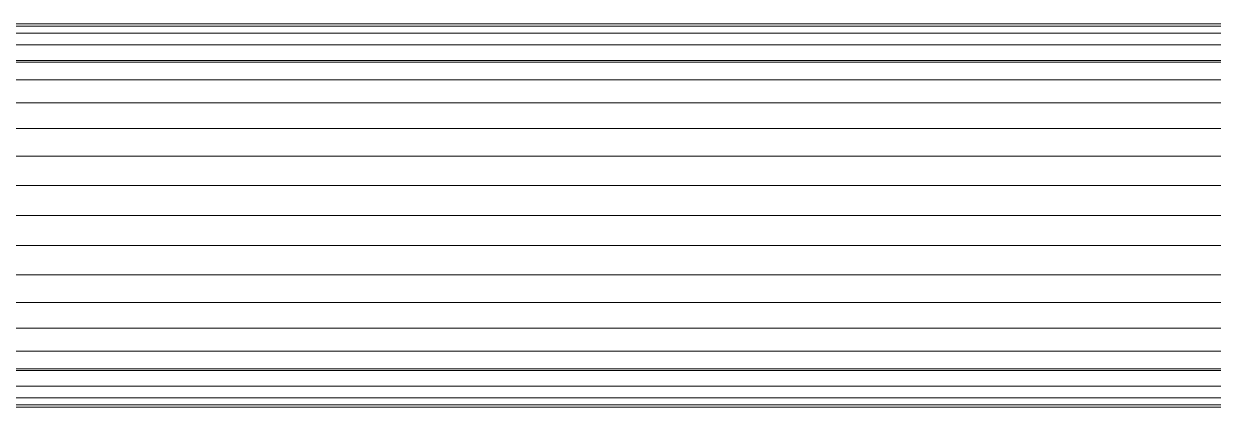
# Model space of a CAD drawing. Header units: centimetres. Extents: x -1762 to 3746, y -261 to 6534.
# Drawn here: x -1377.636 to -1374.529, y 5728.86 to 5729.86 of the extents above; entities that cross this region are included whole.
import ezdxf

# ---------------------------------------------------------------- set-up
doc = ezdxf.new("R2010")
doc.units = ezdxf.units.CM
doc.linetypes.add('Hidden', pattern=[0.714375, 0.47625, -0.238125])
doc.layers.add('A-DETL-HDLN', color=7, linetype='Hidden', lineweight=9)
doc.layers.add('G-IMPT', color=7, linetype='Continuous', lineweight=9, true_color=0x007f7f)

# ---------------------------------------------------------------- blocks, each defined once
blk = doc.blocks.new('EQ-05-007 - EQ-05-007_dwg_Agrupar_314-1548995-Planta bodega almacenamiento congelados')
at = {"layer": 'A-DETL-HDLN'}
for p, q in [((39.75, 99.0002), (55.75, 99.0002)), ((39.75, 98.994), (55.75, 98.994)), ((39.75, 98.9757), (55.75, 98.9757)), ((39.75, 98.9457), (55.75, 98.9457)), ((39.75, 98.9047), (55.75, 98.9047)), ((39.75, 98.9002), (55.75, 98.9002)), ((39.75, 98.8538), (55.75, 98.8538)), ((39.75, 98.7941), (55.75, 98.7941)), ((39.75, 98.7272), (55.75, 98.7272)), ((39.75, 98.6547), (55.75, 98.6547)), ((39.75, 98.5784), (55.75, 98.5784)), ((39.75, 98.5002), (55.75, 98.5002)), ((39.75, 98.422), (55.75, 98.422)), ((39.75, 98.3457), (55.75, 98.3457)), ((39.75, 98.2732), (55.75, 98.2732)), ((39.75, 98.2063), (55.75, 98.2063)), ((39.75, 98.1467), (55.75, 98.1467)), ((39.75, 98.1002), (55.75, 98.1002)), ((39.75, 98.0957), (55.75, 98.0957)), ((39.75, 98.0547), (55.75, 98.0547)), ((39.75, 98.0247), (55.75, 98.0247)), ((39.75, 98.0064), (55.75, 98.0064)), ((39.75, 98.0002), (55.75, 98.0002))]:
    blk.add_line(p, q, dxfattribs=at)
at = {"layer": 'G-IMPT'}
for p, q in [((39.75, 99.0002), (55.75, 99.0002)), ((39.75, 98.994), (55.75, 98.994)), ((39.75, 98.9757), (55.75, 98.9757)), ((39.75, 98.9457), (55.75, 98.9457)), ((39.75, 98.9047), (55.75, 98.9047)), ((39.75, 98.9002), (55.75, 98.9002)), ((39.75, 98.8538), (55.75, 98.8538)), ((39.75, 98.7941), (55.75, 98.7941)), ((39.75, 98.7272), (55.75, 98.7272)), ((39.75, 98.6547), (55.75, 98.6547)), ((39.75, 98.5784), (55.75, 98.5784)), ((39.75, 98.5002), (55.75, 98.5002)), ((39.75, 98.422), (55.75, 98.422)), ((39.75, 98.3457), (55.75, 98.3457)), ((39.75, 98.2732), (55.75, 98.2732)), ((39.75, 98.2063), (55.75, 98.2063)), ((39.75, 98.1467), (55.75, 98.1467)), ((39.75, 98.1002), (55.75, 98.1002)), ((39.75, 98.0957), (55.75, 98.0957)), ((39.75, 98.0547), (55.75, 98.0547)), ((39.75, 98.0247), (55.75, 98.0247)), ((39.75, 98.0064), (55.75, 98.0064)), ((39.75, 98.0002), (55.75, 98.0002)), ((55.75, 98.0002), (39.75, 98.0002))]:
    blk.add_line(p, q, dxfattribs=at)
at = {"layer": 'G-IMPT', "flags": 128}
for points in [[(56.3926, 98.6296), (56.3797, 98.7502), (55.75, 98.7272), (56.3926, 98.6296), (55.75, 98.7272), (55.75, 98.6547), (39.75, 98.6547), (39.75, 98.5784), (39.1074, 98.6296), (38.5085, 98.6296), (38.5335, 98.7502), (38.0296, 98.7502), (38.0858, 98.8538), (37.7118, 98.8538), (37.8014, 98.9332), (37.5767, 98.9332), (37.6931, 98.9832), (37.9059, 98.9832), (37.8014, 98.9332), (38.159, 98.9332), (38.0858, 98.8538), (38.5732, 98.8538), (38.5335, 98.7502)], [(55.75, 98.7941), (55.75, 98.7272), (39.75, 98.7272), (39.75, 98.6547), (39.1074, 98.6296), (39.75, 98.7272), (39.1203, 98.7502), (39.1409, 98.8538), (38.5732, 98.8538), (38.625, 98.9332), (38.159, 98.9332), (38.2443, 98.9832), (37.9059, 98.9832), (38.0179, 99.0002), (37.8181, 99.0002), (37.6931, 98.9832), (37.9059, 98.9832), (37.8014, 98.9332), (38.159, 98.9332), (38.0858, 98.8538), (38.5732, 98.8538), (38.5335, 98.7502)], [(37.8282, 98.994), (37.9045, 98.9757), (37.977, 98.9457), (37.9431, 98.9832), (37.977, 98.9457), (38.0596, 98.9332), (37.9431, 98.9832), (37.8181, 99.0002), (38.0179, 99.0002), (37.9059, 98.9832), (38.2443, 98.9832), (38.159, 98.9332), (38.625, 98.9332), (38.5732, 98.8538), (39.1409, 98.8538), (39.75, 98.7941), (39.1409, 98.8538), (39.1203, 98.7502), (39.75, 98.7941), (55.75, 98.7941), (55.75, 98.8538), (55.75, 98.9047)], [(55.75, 98.9047), (39.75, 98.9047), (39.1677, 98.9332), (38.625, 98.9332), (38.6853, 98.9832), (38.2443, 98.9832), (38.3358, 99.0002), (38.0179, 99.0002), (38.13, 98.9832), (37.9431, 98.9832), (38.0596, 98.9332), (38.2345, 98.9332), (38.13, 98.9832), (38.4273, 98.9832), (38.3358, 99.0002), (38.75, 99.0002), (38.6853, 98.9832), (39.1989, 98.9832), (39.1677, 98.9332), (39.75, 98.9457), (55.75, 98.9457)], [(55.75, 98.9757), (39.75, 98.9757), (39.75, 98.9457), (39.75, 98.9047), (39.75, 98.9457), (55.75, 98.9457)], [(38.1036, 98.8538), (38.1597, 98.8538), (38.1545, 98.7941), (38.1597, 98.8538), (38.0596, 98.9332), (38.2345, 98.9332), (38.13, 98.9832), (38.4273, 98.9832), (38.3358, 99.0002), (38.75, 99.0002), (39.2324, 99.0002), (39.1989, 98.9832), (39.75, 98.9757), (55.75, 98.9757)], [(55.75, 98.994), (39.75, 98.994), (39.1989, 98.9832), (39.2324, 99.0002), (39.75, 98.994), (39.2324, 99.0002), (39.2659, 98.9832), (38.8147, 98.9832), (38.875, 98.9332), (38.5126, 98.9332), (38.5858, 98.8538)], [(39.75, 99.0002), (55.75, 99.0002), (39.75, 99.0002)], [(39.75, 99.0002), (39.75, 98.994), (39.1989, 98.9832), (39.75, 98.9757), (39.75, 98.994), (55.75, 98.994), (55.75, 99.0002)], [(39.75, 98.9047), (39.75, 98.8538), (39.1677, 98.9332), (39.75, 98.8538), (39.1409, 98.8538), (39.1677, 98.9332), (39.75, 98.9047), (55.75, 98.9047), (55.75, 98.8538)], [(38.5335, 98.7502), (39.1203, 98.7502), (39.1074, 98.6296), (39.75, 98.6547), (39.75, 98.7272), (55.75, 98.7272), (56.3797, 98.7502), (55.75, 98.7941), (55.75, 98.8538), (56.3797, 98.7502), (55.75, 98.8538), (56.3591, 98.8538), (56.3797, 98.7502), (55.75, 98.7941)], [(38.5335, 98.7502), (39.1203, 98.7502), (39.1074, 98.6296), (39.75, 98.7272), (39.75, 98.7941), (39.1203, 98.7502), (39.75, 98.7272), (39.75, 98.7941), (55.75, 98.7941)], [(55.75, 98.7941), (55.75, 98.7272), (55.75, 98.6547), (39.75, 98.6547), (39.75, 98.5784), (55.75, 98.5784), (56.3926, 98.6296), (55.75, 98.6547), (55.75, 98.5784), (56.3926, 98.6296)], [(39.1074, 98.6296), (39.75, 98.5784), (55.75, 98.5784), (55.75, 98.6547), (56.3926, 98.6296), (56.9915, 98.6296)], [(39.1074, 98.3708), (39.103, 98.5002), (39.75, 98.422), (39.103, 98.5002), (39.75, 98.5002), (39.75, 98.422), (39.75, 98.5002), (55.75, 98.5002), (55.75, 98.5784), (55.75, 98.5002), (39.75, 98.5002), (39.75, 98.5784), (39.75, 98.5002), (39.1074, 98.6296), (39.75, 98.5002), (39.103, 98.5002)], [(37.9943, 98.3708), (37.5997, 98.3708), (37.5849, 98.5002), (37.3352, 98.5002), (37.3516, 98.3708), (37.5997, 98.3708), (37.6429, 98.2502), (38.0296, 98.2502), (38.0858, 98.1467), (38.5732, 98.1467), (38.625, 98.0672), (39.1677, 98.0672), (39.1989, 98.0172), (39.75, 98.0547), (39.1989, 98.0172), (39.75, 98.0247), (39.75, 98.0547), (39.75, 98.0957), (39.1677, 98.0672), (39.75, 98.0547), (39.75, 98.0957), (55.75, 98.0957)], [(55.75, 98.0547), (39.75, 98.0547), (39.75, 98.0247), (39.75, 98.0064), (39.75, 98.0247), (55.75, 98.0247)], [(38.5085, 98.3708), (39.1074, 98.3708), (39.1203, 98.2502), (39.75, 98.2732), (55.75, 98.2732), (55.75, 98.3457), (56.3926, 98.3708), (55.75, 98.422), (55.75, 98.5002), (56.3926, 98.3708), (55.75, 98.5002), (56.397, 98.5002), (56.3926, 98.3708)], [(56.397, 98.5002), (55.75, 98.5002), (55.75, 98.422), (39.75, 98.422), (39.1074, 98.3708)], [(56.3926, 98.3708), (55.75, 98.422), (55.75, 98.3457), (39.75, 98.3457), (39.75, 98.2732), (39.1203, 98.2502), (39.75, 98.3457), (39.1203, 98.2502), (39.1074, 98.3708), (38.5085, 98.3708)], [(39.1074, 98.3708), (39.75, 98.3457), (39.75, 98.422), (39.1074, 98.3708), (39.75, 98.3457), (39.75, 98.422), (55.75, 98.422)], [(55.75, 98.422), (55.75, 98.3457), (39.75, 98.3457), (39.75, 98.2732), (39.75, 98.2063), (39.75, 98.2732), (55.75, 98.2732), (56.3797, 98.2502), (56.9665, 98.2502)], [(55.75, 98.0064), (39.75, 98.0064), (39.1989, 98.0172), (38.6853, 98.0172), (38.625, 98.0672), (38.159, 98.0672), (38.0858, 98.1467), (37.7118, 98.1467), (37.6429, 98.2502), (37.3999, 98.2502), (37.3516, 98.3708), (37.5997, 98.3708), (37.6429, 98.2502), (38.0296, 98.2502), (38.0858, 98.1467), (38.5732, 98.1467), (38.625, 98.0672), (39.1677, 98.0672), (39.1989, 98.0172), (39.75, 98.0247), (55.75, 98.0247)], [(55.75, 98.0547), (39.75, 98.0547), (39.1677, 98.0672), (39.1409, 98.1467)], [(55.75, 98.2063), (39.75, 98.2063), (39.1203, 98.2502), (38.5335, 98.2502)], [(55.75, 98.0064), (56.3011, 98.0172), (55.75, 98.0247), (55.75, 98.0064), (56.3011, 98.0172), (56.2676, 98.0002), (55.75, 98.0064), (56.2676, 98.0002), (55.75, 98.0002), (55.75, 98.0064), (55.75, 98.0002), (39.75, 98.0002), (39.2324, 98.0002), (39.1989, 98.0172), (38.6853, 98.0172), (38.625, 98.0672), (38.159, 98.0672), (38.0858, 98.1467), (37.7118, 98.1467), (37.6429, 98.2502), (37.3999, 98.2502), (37.3045, 98.2732)], [(55.75, 98.1467), (39.75, 98.1467), (39.75, 98.0957), (39.75, 98.1467), (55.75, 98.1467)], [(55.75, 98.2063), (39.75, 98.2063), (39.75, 98.1467), (39.1203, 98.2502), (39.75, 98.1467), (39.1409, 98.1467), (39.1203, 98.2502), (39.75, 98.2063), (39.75, 98.1467), (39.1409, 98.1467), (39.1203, 98.2502), (38.5335, 98.2502)], [(39.1409, 98.1467), (39.75, 98.0957), (39.1409, 98.1467), (39.1677, 98.0672), (39.75, 98.0957), (55.75, 98.0957), (55.75, 98.1467), (55.75, 98.2063)], [(39.75, 98.0002), (39.75, 98.0064), (39.1989, 98.0172), (39.2324, 98.0002), (39.75, 98.0002), (39.1989, 98.0172), (39.75, 98.0002), (39.75, 98.0064), (55.75, 98.0064)]]:
    blk.add_lwpolyline(points, dxfattribs=at)
blk.add_lwpolyline([(55.75, 98.8538), (39.75, 98.8538), (39.75, 98.7941), (39.75, 98.8538)], close=True, dxfattribs=at)
blk = doc.blocks.new('EQ-05-007 - EQ-05-007_dwg_011_ENZUNCHADOR_dwg-1549000-Planta bodega almacenamiento congelados')
blk.add_blockref('EQ-05-007 - EQ-05-007_dwg_Agrupar_314-1548995-Planta bodega almacenamiento congelados', (0, 0))
blk = doc.blocks.new('EQ-05-007 - EQ-05-007_dwg-1548992-Planta bodega almacenamiento congelados')
blk.add_blockref('EQ-05-007 - EQ-05-007_dwg_011_ENZUNCHADOR_dwg-1549000-Planta bodega almacenamiento congelados', (0, 0))
blk = doc.blocks.new('EQ-05-007 - EQ-05-007-1549005-Planta bodega almacenamiento congelados')
blk.add_blockref('EQ-05-007 - EQ-05-007_dwg-1548992-Planta bodega almacenamiento congelados', (0, 0))

msp = doc.modelspace()

# ---------------------------------------------------------------- block references
at = {"layer": 'A-DETL-HDLN', "rotation": 180}
msp.add_blockref('EQ-05-007 - EQ-05-007-1549005-Planta bodega almacenamiento congelados', (-1334.1723, 5827.8599), dxfattribs=at)

doc.saveas('drawing.dxf')
